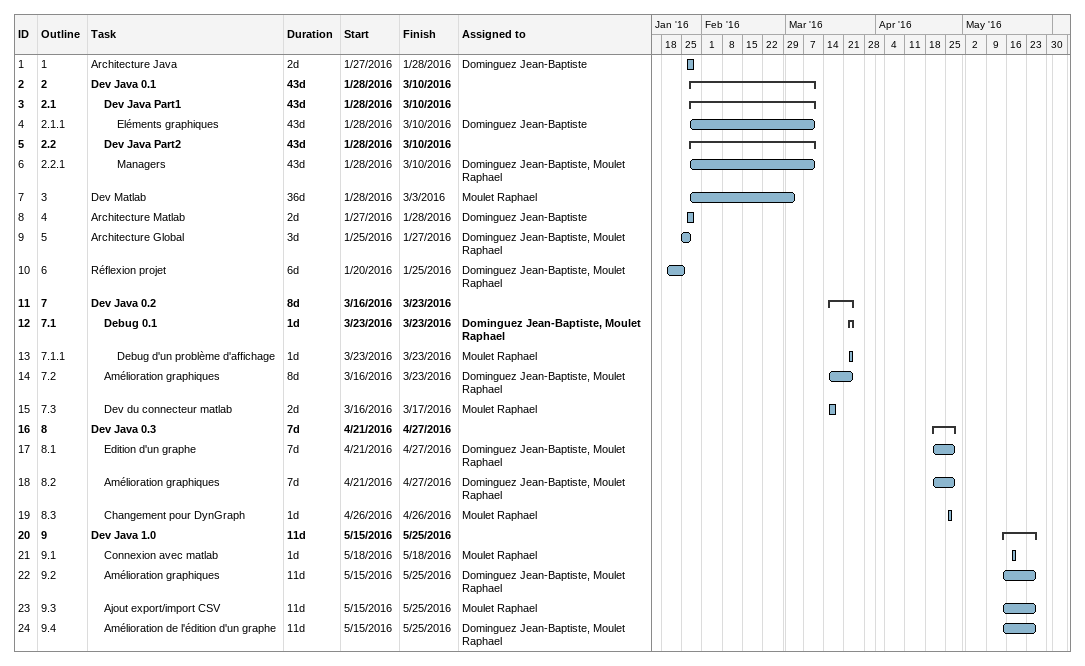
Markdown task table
| ID | WBS | Task | Duration | Start | Finish | Resources |
|---|---|---|---|---|---|---|
| 1 | 1 | Architecture Java | 2d | 2016-01-27 | 2016-01-28 | Dominguez Jean-Baptiste |
| 2 | 2 | **Dev Java 0.1** | 43d | 2016-01-28 | 2016-03-10 |  |
| 3 | 2.1 | **Dev Java Part1** | 43d | 2016-01-28 | 2016-03-10 |  |
| 4 | 2.1.1 | Eléments graphiques | 43d | 2016-01-28 | 2016-03-10 | Dominguez Jean-Baptiste |
| 5 | 2.2 | **Dev Java Part2** | 43d | 2016-01-28 | 2016-03-10 |  |
| 6 | 2.2.1 | Managers | 43d | 2016-01-28 | 2016-03-10 | Dominguez Jean-Baptiste, Moulet Raphael |
| 7 | 3 | Dev Matlab | 36d | 2016-01-28 | 2016-03-03 | Moulet Raphael |
| 8 | 4 | Architecture Matlab | 2d | 2016-01-27 | 2016-01-28 | Dominguez Jean-Baptiste |
| 9 | 5 | Architecture Global | 3d | 2016-01-25 | 2016-01-27 | Dominguez Jean-Baptiste, Moulet Raphael |
| 10 | 6 | Réflexion projet | 6d | 2016-01-20 | 2016-01-25 | Dominguez Jean-Baptiste, Moulet Raphael |
| 11 | 7 | **Dev Java 0.2** | 8d | 2016-03-16 | 2016-03-23 |  |
| 12 | 7.1 | **Debug 0.1** | 1d | 2016-03-23 | 2016-03-23 | Dominguez Jean-Baptiste, Moulet Raphael |
| 13 | 7.1.1 | Debug d'un problème d'affichage | 1d | 2016-03-23 | 2016-03-23 | Moulet Raphael |
| 14 | 7.2 | Amélioration graphiques | 8d | 2016-03-16 | 2016-03-23 | Dominguez Jean-Baptiste, Moulet Raphael |
| 15 | 7.3 | Dev du connecteur matlab | 2d | 2016-03-16 | 2016-03-17 | Moulet Raphael |
| 16 | 8 | **Dev Java 0.3** | 7d | 2016-04-21 | 2016-04-27 |  |
| 17 | 8.1 | Edition d'un graphe | 7d | 2016-04-21 | 2016-04-27 | Dominguez Jean-Baptiste, Moulet Raphael |
| 18 | 8.2 | Amélioration graphiques | 7d | 2016-04-21 | 2016-04-27 | Dominguez Jean-Baptiste, Moulet Raphael |
| 19 | 8.3 | Changement pour DynGraph | 1d | 2016-04-26 | 2016-04-26 | Moulet Raphael |
| 20 | 9 | **Dev Java 1.0** | 11d | 2016-05-15 | 2016-05-25 |  |
| 21 | 9.1 | Connexion avec matlab | 1d | 2016-05-18 | 2016-05-18 | Moulet Raphael |
| 22 | 9.2 | Amélioration graphiques | 11d | 2016-05-15 | 2016-05-25 | Dominguez Jean-Baptiste, Moulet Raphael |
| 23 | 9.3 | Ajout export/import CSV | 11d | 2016-05-15 | 2016-05-25 | Moulet Raphael |
| 24 | 9.4 | Amélioration de l'édition d'un graphe | 11d | 2016-05-15 | 2016-05-25 | Dominguez Jean-Baptiste, Moulet Raphael |
